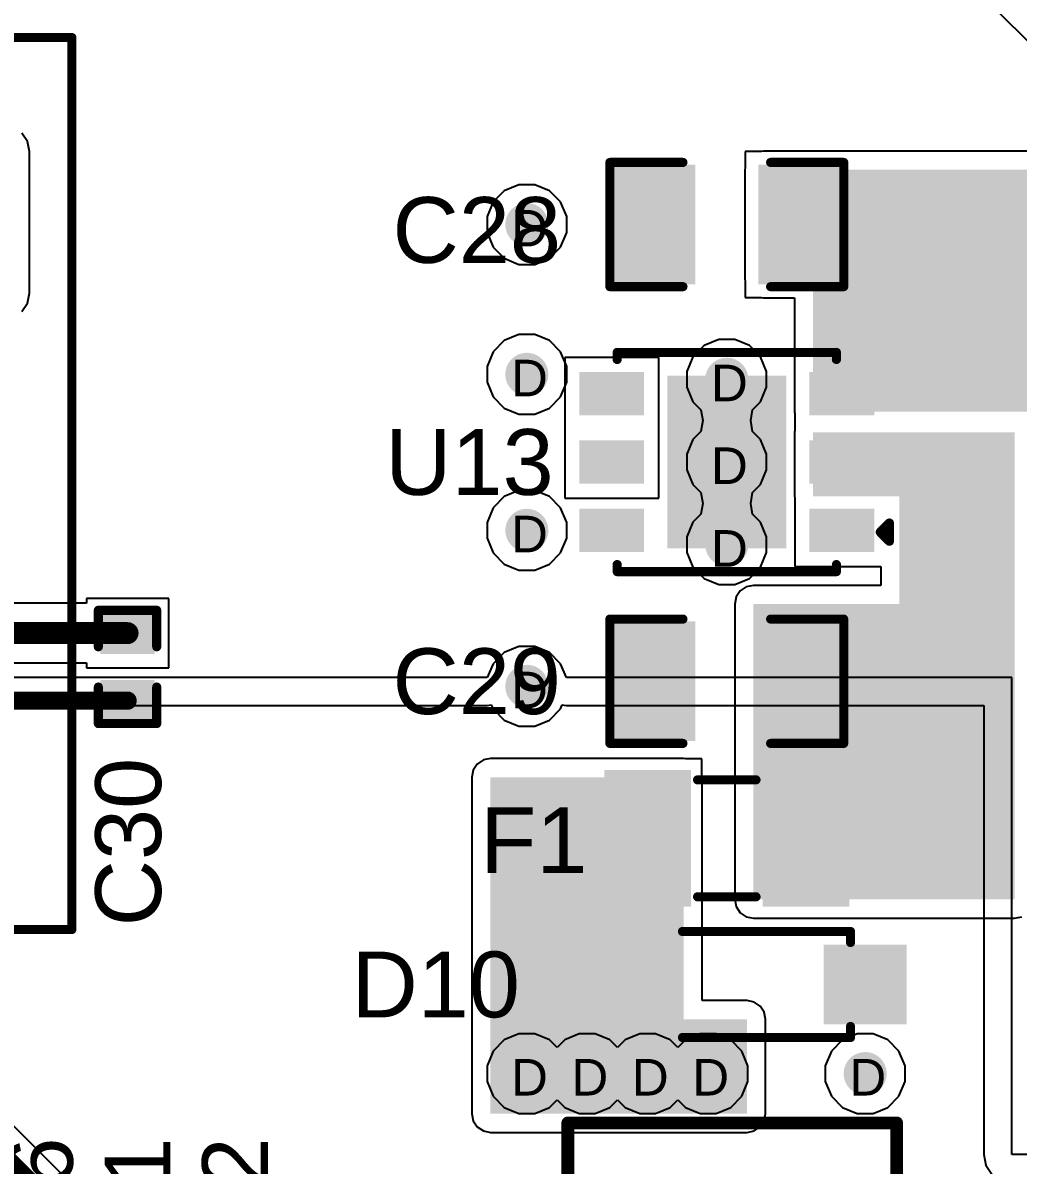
# Model space of a CAD drawing. Header units: inches. Extents: x -11 to 5428, y 0 to 5423.
# Drawn here: x 286.61 to 300.44, y 60.07 to 75.96 of the extents above; entities that cross this region are included whole.
import ezdxf

# ---------------------------------------------------------------- set-up
doc = ezdxf.new("R2010")
doc.units = ezdxf.units.IN
for name, color, linetype in [('Bottom Layer', 5, 'Continuous'), ('Bottom Solder', 6, 'Continuous'), ('Drill Drawing', 1, 'Continuous'), ('GND', 16, 'Continuous'), ('Multi-Layer', 9, 'Continuous'), ('Pad Holes', 156, 'Continuous'), ('PWR', 76, 'Continuous'), ('Top Layer', 1, 'Continuous'), ('Top Overlay', 2, 'Continuous'), ('Top Paste', 8, 'Continuous'), ('Top Solder', 216, 'Continuous'), ('Via Holes', 16, 'Continuous')]:
    doc.layers.add(name, color=color, linetype=linetype)
doc.styles.add('Arial', font='', dxfattribs={"height": 0.2})
doc.styles.get('Arial').set_extended_font_data('Arial')

# ---------------------------------------------------------------- blocks, each defined once
blk = doc.blocks.new('C___0805_586')
at = {"layer": 'Top Layer'}
for points in [[(-1.524, 0.762), (-0.508, 0.762), (-0.508, -0.762), (-1.524, -0.762)], [(0.508, 0.762), (1.524, 0.762), (1.524, -0.762), (0.508, -0.762)]]:
    blk.add_hatch(color=1, dxfattribs=at).paths.add_polyline_path(points)
at = {"layer": 'Top Paste'}
for points in [[(-1.524, 0.762), (-0.508, 0.762), (-0.508, -0.762), (-1.524, -0.762)], [(0.508, 0.762), (1.524, 0.762), (1.524, -0.762), (0.508, -0.762)]]:
    blk.add_hatch(color=8, dxfattribs=at).paths.add_polyline_path(points)
at = {"layer": 'Top Solder'}
for points in [[(-1.594, 0.832), (-0.438, 0.832), (-0.438, -0.832), (-1.594, -0.832)], [(0.438, 0.832), (1.594, 0.832), (1.594, -0.832), (0.438, -0.832)]]:
    blk.add_hatch(color=216, dxfattribs=at).paths.add_polyline_path(points)
at = {"layer": 'Top Overlay'}
for points in [[(-1.626, -0.864, 0.127, 0.127, 0), (-1.626, 0.864, 0.127, 0.127, 0)], [(-1.626, 0.864, 0.127, 0.127, 0), (-0.61, 0.864, 0.127, 0.127, 0)], [(0.61, 0.864, 0.127, 0.127, 0), (1.626, 0.864, 0.127, 0.127, 0)], [(1.626, -0.864, 0.127, 0.127, 0), (1.626, 0.864, 0.127, 0.127, 0)], [(-1.626, -0.864, 0.127, 0.127, 0), (-0.61, -0.864, 0.127, 0.127, 0)], [(0.61, -0.864, 0.127, 0.127, 0), (1.626, -0.864, 0.127, 0.127, 0)]]:
    blk.add_lwpolyline(points, format="xyseb", dxfattribs=at)
for points in [[(-1.657, 0.864, 0.0635, 0.0635, 1), (-1.594, 0.864, 0.0635, 0.0635, 1)], [(-1.657, 0.864, 0.0635, 0.0635, 1), (-1.594, 0.864, 0.0635, 0.0635, 1)], [(-0.641, 0.864, 0.0635, 0.0635, 1), (-0.578, 0.864, 0.0635, 0.0635, 1)], [(0.578, 0.864, 0.0635, 0.0635, 1), (0.641, 0.864, 0.0635, 0.0635, 1)], [(1.594, 0.864, 0.0635, 0.0635, 1), (1.657, 0.864, 0.0635, 0.0635, 1)], [(1.594, 0.864, 0.0635, 0.0635, 1), (1.657, 0.864, 0.0635, 0.0635, 1)], [(-1.657, -0.864, 0.0635, 0.0635, 1), (-1.594, -0.864, 0.0635, 0.0635, 1)], [(-1.657, -0.864, 0.0635, 0.0635, 1), (-1.594, -0.864, 0.0635, 0.0635, 1)], [(-0.641, -0.864, 0.0635, 0.0635, 1), (-0.578, -0.864, 0.0635, 0.0635, 1)], [(0.578, -0.864, 0.0635, 0.0635, 1), (0.641, -0.864, 0.0635, 0.0635, 1)], [(1.594, -0.864, 0.0635, 0.0635, 1), (1.657, -0.864, 0.0635, 0.0635, 1)], [(1.594, -0.864, 0.0635, 0.0635, 1), (1.657, -0.864, 0.0635, 0.0635, 1)]]:
    blk.add_lwpolyline(points, format="xyseb", close=True, dxfattribs=at)
blk = doc.blocks.new('C___0805_587')
at = {"layer": 'Top Layer'}
for points in [[(-1.524, 0.762), (-0.508, 0.762), (-0.508, -0.762), (-1.524, -0.762)], [(0.508, 0.762), (1.524, 0.762), (1.524, -0.762), (0.508, -0.762)]]:
    blk.add_hatch(color=1, dxfattribs=at).paths.add_polyline_path(points)
at = {"layer": 'Top Paste'}
for points in [[(-1.524, 0.762), (-0.508, 0.762), (-0.508, -0.762), (-1.524, -0.762)], [(0.508, 0.762), (1.524, 0.762), (1.524, -0.762), (0.508, -0.762)]]:
    blk.add_hatch(color=8, dxfattribs=at).paths.add_polyline_path(points)
at = {"layer": 'Top Solder'}
for points in [[(-1.594, 0.832), (-0.438, 0.832), (-0.438, -0.832), (-1.594, -0.832)], [(0.438, 0.832), (1.594, 0.832), (1.594, -0.832), (0.438, -0.832)]]:
    blk.add_hatch(color=216, dxfattribs=at).paths.add_polyline_path(points)
at = {"layer": 'Top Overlay'}
for points in [[(-1.626, -0.864, 0.127, 0.127, 0), (-1.626, 0.864, 0.127, 0.127, 0)], [(-1.626, 0.864, 0.127, 0.127, 0), (-0.61, 0.864, 0.127, 0.127, 0)], [(0.61, 0.864, 0.127, 0.127, 0), (1.626, 0.864, 0.127, 0.127, 0)], [(1.626, -0.864, 0.127, 0.127, 0), (1.626, 0.864, 0.127, 0.127, 0)], [(-1.626, -0.864, 0.127, 0.127, 0), (-0.61, -0.864, 0.127, 0.127, 0)], [(0.61, -0.864, 0.127, 0.127, 0), (1.626, -0.864, 0.127, 0.127, 0)]]:
    blk.add_lwpolyline(points, format="xyseb", dxfattribs=at)
for points in [[(-1.657, 0.864, 0.0635, 0.0635, 1), (-1.594, 0.864, 0.0635, 0.0635, 1)], [(-1.657, 0.864, 0.0635, 0.0635, 1), (-1.594, 0.864, 0.0635, 0.0635, 1)], [(-0.641, 0.864, 0.0635, 0.0635, 1), (-0.578, 0.864, 0.0635, 0.0635, 1)], [(0.578, 0.864, 0.0635, 0.0635, 1), (0.641, 0.864, 0.0635, 0.0635, 1)], [(1.594, 0.864, 0.0635, 0.0635, 1), (1.657, 0.864, 0.0635, 0.0635, 1)], [(1.594, 0.864, 0.0635, 0.0635, 1), (1.657, 0.864, 0.0635, 0.0635, 1)], [(-1.657, -0.864, 0.0635, 0.0635, 1), (-1.594, -0.864, 0.0635, 0.0635, 1)], [(-1.657, -0.864, 0.0635, 0.0635, 1), (-1.594, -0.864, 0.0635, 0.0635, 1)], [(-0.641, -0.864, 0.0635, 0.0635, 1), (-0.578, -0.864, 0.0635, 0.0635, 1)], [(0.578, -0.864, 0.0635, 0.0635, 1), (0.641, -0.864, 0.0635, 0.0635, 1)], [(1.594, -0.864, 0.0635, 0.0635, 1), (1.657, -0.864, 0.0635, 0.0635, 1)], [(1.594, -0.864, 0.0635, 0.0635, 1), (1.657, -0.864, 0.0635, 0.0635, 1)]]:
    blk.add_lwpolyline(points, format="xyseb", close=True, dxfattribs=at)
blk = doc.blocks.new('SOD_123_590')
at = {"layer": 'Top Layer'}
for points in [[(-1.1, 0.45), (-1.1, -0.45), (-2.05, -0.45), (-2.05, 0.45)], [(2.05, 0.45), (2.05, -0.45), (1.1, -0.45), (1.1, 0.45)]]:
    blk.add_hatch(color=1, dxfattribs=at).paths.add_polyline_path(points)
at = {"layer": 'Top Overlay'}
for points in [[(0.965, 0.508), (2.819, 0.508), (2.819, 0.8), (0.965, 0.8)], [(2.12, -0.788), (2.82, -0.788), (2.82, 0.787), (2.12, 0.787)], [(0.965, -0.8), (2.819, -0.8), (2.819, -0.508), (0.965, -0.508)]]:
    blk.add_hatch(color=2, dxfattribs=at).paths.add_polyline_path(points)
at = {"layer": 'Top Paste'}
for points in [[(-1.1, 0.45), (-1.1, -0.45), (-2.05, -0.45), (-2.05, 0.45)], [(2.05, 0.45), (2.05, -0.45), (1.1, -0.45), (1.1, 0.45)]]:
    blk.add_hatch(color=8, dxfattribs=at).paths.add_polyline_path(points)
at = {"layer": 'Top Solder'}
for points in [[(-0.998, 0.552), (-0.998, -0.552), (-2.152, -0.552), (-2.152, 0.552)], [(2.152, 0.552), (2.152, -0.552), (0.998, -0.552), (0.998, 0.552)]]:
    blk.add_hatch(color=216, dxfattribs=at).paths.add_polyline_path(points)
at = {"layer": 'Top Overlay'}
for points in [[(0.965, 0.737, 0.127, 0.127, 0), (-1.372, 0.737, 0.127, 0.127, 0)], [(-1.372, 0.737, 0.127, 0.127, 0), (-1.372, 0.584, 0.127, 0.127, 0)], [(-1.372, -0.584, 0.127, 0.127, 0), (-1.372, -0.737, 0.127, 0.127, 0)], [(0.965, -0.737, 0.127, 0.127, 0), (-1.372, -0.737, 0.127, 0.127, 0)]]:
    blk.add_lwpolyline(points, format="xyseb", dxfattribs=at)
for points in [[(-1.403, 0.737, 0.0635, 0.0635, 1), (-1.34, 0.737, 0.0635, 0.0635, 1)], [(-1.403, 0.737, 0.0635, 0.0635, 1), (-1.34, 0.737, 0.0635, 0.0635, 1)], [(0.933, 0.737, 0.0635, 0.0635, 1), (0.997, 0.737, 0.0635, 0.0635, 1)], [(-1.403, 0.584, 0.0635, 0.0635, 1), (-1.34, 0.584, 0.0635, 0.0635, 1)], [(-1.403, -0.584, 0.0635, 0.0635, 1), (-1.34, -0.584, 0.0635, 0.0635, 1)], [(-1.403, -0.737, 0.0635, 0.0635, 1), (-1.34, -0.737, 0.0635, 0.0635, 1)], [(-1.403, -0.737, 0.0635, 0.0635, 1), (-1.34, -0.737, 0.0635, 0.0635, 1)], [(0.933, -0.737, 0.0635, 0.0635, 1), (0.997, -0.737, 0.0635, 0.0635, 1)]]:
    blk.add_lwpolyline(points, format="xyseb", close=True, dxfattribs=at)
blk = doc.blocks.new('F____0805_604')
at = {"layer": 'Top Layer'}
for points in [[(-0.6, -0.85), (-1.6, -0.85), (-1.6, 0.85), (-0.6, 0.85)], [(1.6, -0.85), (0.6, -0.85), (0.6, 0.85), (1.6, 0.85)]]:
    blk.add_hatch(color=1, dxfattribs=at).paths.add_polyline_path(points)
at = {"layer": 'Top Paste'}
for points in [[(-0.6, -0.85), (-1.6, -0.85), (-1.6, 0.85), (-0.6, 0.85)], [(1.6, -0.85), (0.6, -0.85), (0.6, 0.85), (1.6, 0.85)]]:
    blk.add_hatch(color=8, dxfattribs=at).paths.add_polyline_path(points)
at = {"layer": 'Top Solder'}
for points in [[(-0.498, -0.952), (-1.702, -0.952), (-1.702, 0.952), (-0.498, 0.952)], [(1.702, -0.952), (0.498, -0.952), (0.498, 0.952), (1.702, 0.952)]]:
    blk.add_hatch(color=216, dxfattribs=at).paths.add_polyline_path(points)
at = {"layer": 'Top Overlay'}
for points in [[(0.406, 0.813, 0.127, 0.127, 0), (-0.406, 0.813, 0.127, 0.127, 0)], [(0.406, -0.813, 0.127, 0.127, 0), (-0.406, -0.813, 0.127, 0.127, 0)]]:
    blk.add_lwpolyline(points, format="xyseb", dxfattribs=at)
for points in [[(-0.438, 0.813, 0.0635, 0.0635, 1), (-0.375, 0.813, 0.0635, 0.0635, 1)], [(0.375, 0.813, 0.0635, 0.0635, 1), (0.438, 0.813, 0.0635, 0.0635, 1)], [(-0.438, -0.813, 0.0635, 0.0635, 1), (-0.375, -0.813, 0.0635, 0.0635, 1)], [(0.375, -0.813, 0.0635, 0.0635, 1), (0.438, -0.813, 0.0635, 0.0635, 1)]]:
    blk.add_lwpolyline(points, format="xyseb", close=True, dxfattribs=at)
blk = doc.blocks.new('DFN_6_3_3__611')
at = {"layer": 'Top Layer'}
for points in [[(-1.2, 1.2), (-1.2, 0.7), (-2, 0.7), (-2, 1.2)], [(0.775, 1.15), (0.775, -1.15), (-0.775, -1.15), (-0.775, 1.15)], [(2, 1.2), (2, 0.7), (1.2, 0.7), (1.2, 1.2)], [(-1.2, 0.25), (-1.2, -0.25), (-2, -0.25), (-2, 0.25)], [(2, 0.25), (2, -0.25), (1.2, -0.25), (1.2, 0.25)], [(-1.2, -0.7), (-1.2, -1.2), (-2, -1.2), (-2, -0.7)], [(2, -0.7), (2, -1.2), (1.2, -1.2), (1.2, -0.7)]]:
    blk.add_hatch(color=1, dxfattribs=at).paths.add_polyline_path(points)
at = {"layer": 'Top Paste'}
for points in [[(-1.2, 1.2), (-1.2, 0.7), (-2, 0.7), (-2, 1.2)], [(0.775, 1.15), (0.775, -1.15), (-0.775, -1.15), (-0.775, 1.15)], [(2, 1.2), (2, 0.7), (1.2, 0.7), (1.2, 1.2)], [(-1.2, 0.25), (-1.2, -0.25), (-2, -0.25), (-2, 0.25)], [(2, 0.25), (2, -0.25), (1.2, -0.25), (1.2, 0.25)], [(-1.2, -0.7), (-1.2, -1.2), (-2, -1.2), (-2, -0.7)], [(2, -0.7), (2, -1.2), (1.2, -1.2), (1.2, -0.7)]]:
    blk.add_hatch(color=8, dxfattribs=at).paths.add_polyline_path(points)
at = {"layer": 'Top Solder'}
for points in [[(-1.149, 1.251), (-1.149, 0.649), (-2.051, 0.649), (-2.051, 1.251)], [(0.826, 1.201), (0.826, -1.201), (-0.826, -1.201), (-0.826, 1.201)], [(2.051, 1.251), (2.051, 0.649), (1.149, 0.649), (1.149, 1.251)], [(-1.149, 0.301), (-1.149, -0.301), (-2.051, -0.301), (-2.051, 0.301)], [(2.051, 0.301), (2.051, -0.301), (1.149, -0.301), (1.149, 0.301)], [(-1.149, -0.649), (-1.149, -1.251), (-2.051, -1.251), (-2.051, -0.649)], [(2.051, -0.649), (2.051, -1.251), (1.149, -1.251), (1.149, -0.649)]]:
    blk.add_hatch(color=216, dxfattribs=at).paths.add_polyline_path(points)
at = {"layer": 'Top Overlay'}
for points in [[(-1.524, 1.524, 0.127, 0.127, 0), (-1.524, 1.426, 0.127, 0.127, 0)], [(0.381, 1.524, 0.127, 0.127, 0), (-1.524, 1.524, 0.127, 0.127, 0)], [(1.524, 1.524, 0.127, 0.127, 0), (0.254, 1.524, 0.127, 0.127, 0)], [(1.524, 1.524, 0.127, 0.127, 0), (1.524, 1.426, 0.127, 0.127, 0)], [(-2.26, 1.102, 0.127, 0.127, 0), (-2.26, 0.848, 0.127, 0.127, 0)], [(-2.133, 0.975, 0.127, 0.127, 0), (-2.26, 1.102, 0.127, 0.127, 0)], [(-2.133, 0.975, 0.127, 0.127, 0), (-2.26, 0.848, 0.127, 0.127, 0)], [(-1.524, -1.426, 0.127, 0.127, 0), (-1.524, -1.524, 0.127, 0.127, 0)], [(1.524, -1.426, 0.127, 0.127, 0), (1.524, -1.524, 0.127, 0.127, 0)], [(1.524, -1.524, 0.127, 0.127, 0), (-1.524, -1.524, 0.127, 0.127, 0)]]:
    blk.add_lwpolyline(points, format="xyseb", dxfattribs=at)
for points in [[(-1.556, 1.524, 0.0635, 0.0635, 1), (-1.492, 1.524, 0.0635, 0.0635, 1)], [(-1.556, 1.524, 0.0635, 0.0635, 1), (-1.492, 1.524, 0.0635, 0.0635, 1)], [(-1.556, 1.426, 0.0635, 0.0635, 1), (-1.492, 1.426, 0.0635, 0.0635, 1)], [(0.222, 1.524, 0.0635, 0.0635, 1), (0.286, 1.524, 0.0635, 0.0635, 1)], [(0.349, 1.524, 0.0635, 0.0635, 1), (0.413, 1.524, 0.0635, 0.0635, 1)], [(1.492, 1.524, 0.0635, 0.0635, 1), (1.556, 1.524, 0.0635, 0.0635, 1)], [(1.492, 1.524, 0.0635, 0.0635, 1), (1.556, 1.524, 0.0635, 0.0635, 1)], [(1.492, 1.426, 0.0635, 0.0635, 1), (1.556, 1.426, 0.0635, 0.0635, 1)], [(-2.292, 1.102, 0.0635, 0.0635, 1), (-2.229, 1.102, 0.0635, 0.0635, 1)], [(-2.292, 1.102, 0.0635, 0.0635, 1), (-2.229, 1.102, 0.0635, 0.0635, 1)], [(-2.165, 0.975, 0.0635, 0.0635, 1), (-2.102, 0.975, 0.0635, 0.0635, 1)], [(-2.165, 0.975, 0.0635, 0.0635, 1), (-2.102, 0.975, 0.0635, 0.0635, 1)], [(-2.292, 0.848, 0.0635, 0.0635, 1), (-2.229, 0.848, 0.0635, 0.0635, 1)], [(-2.292, 0.848, 0.0635, 0.0635, 1), (-2.229, 0.848, 0.0635, 0.0635, 1)], [(-1.556, -1.426, 0.0635, 0.0635, 1), (-1.492, -1.426, 0.0635, 0.0635, 1)], [(1.492, -1.426, 0.0635, 0.0635, 1), (1.556, -1.426, 0.0635, 0.0635, 1)], [(-1.556, -1.524, 0.0635, 0.0635, 1), (-1.492, -1.524, 0.0635, 0.0635, 1)], [(-1.556, -1.524, 0.0635, 0.0635, 1), (-1.492, -1.524, 0.0635, 0.0635, 1)], [(1.492, -1.524, 0.0635, 0.0635, 1), (1.556, -1.524, 0.0635, 0.0635, 1)], [(1.492, -1.524, 0.0635, 0.0635, 1), (1.556, -1.524, 0.0635, 0.0635, 1)]]:
    blk.add_lwpolyline(points, format="xyseb", close=True, dxfattribs=at)
blk = doc.blocks.new('B4B_XH_A_LF__SN___773')
at = {"layer": 'Bottom Layer'}
blk.add_hatch(color=5, dxfattribs=at).paths.add_polyline_path([(-0.795, 0.795), (0.795, 0.795), (0.795, -0.795), (-0.795, -0.795)])
h = blk.add_hatch(color=5, dxfattribs=at)
edge = h.paths.add_edge_path()
edge.add_arc((2.5, 0), 0.795, 0, 360)
h = blk.add_hatch(color=5, dxfattribs=at)
edge = h.paths.add_edge_path()
edge.add_arc((5, 0), 0.795, 0, 360)
h = blk.add_hatch(color=5, dxfattribs=at)
edge = h.paths.add_edge_path()
edge.add_arc((7.5, 0), 0.795, 0, 360)
at = {"layer": 'Bottom Solder'}
blk.add_hatch(color=6, dxfattribs=at).paths.add_polyline_path([(-0.897, 0.897), (0.897, 0.897), (0.897, -0.897), (-0.897, -0.897)])
h = blk.add_hatch(color=6, dxfattribs=at)
edge = h.paths.add_edge_path()
edge.add_arc((2.5, 0), 0.897, 0, 360)
h = blk.add_hatch(color=6, dxfattribs=at)
edge = h.paths.add_edge_path()
edge.add_arc((5, 0), 0.897, 0, 360)
h = blk.add_hatch(color=6, dxfattribs=at)
edge = h.paths.add_edge_path()
edge.add_arc((7.5, 0), 0.897, 0, 360)
at = {"layer": 'GND'}
blk.add_hatch(color=16, dxfattribs=at).paths.add_polyline_path([(-0.795, 0.795), (0.795, 0.795), (0.795, -0.795), (-0.795, -0.795)])
h = blk.add_hatch(color=16, dxfattribs=at)
edge = h.paths.add_edge_path()
edge.add_arc((2.5, 0), 0.795, 0, 360)
h = blk.add_hatch(color=16, dxfattribs=at)
edge = h.paths.add_edge_path()
edge.add_arc((5, 0), 0.795, 0, 360)
h = blk.add_hatch(color=16, dxfattribs=at)
edge = h.paths.add_edge_path()
edge.add_arc((7.5, 0), 0.795, 0, 360)
at = {"layer": 'Multi-Layer'}
blk.add_hatch(color=9, dxfattribs=at).paths.add_polyline_path([(-0.795, 0.795), (0.795, 0.795), (0.795, -0.795), (-0.795, -0.795)])
h = blk.add_hatch(color=9, dxfattribs=at)
edge = h.paths.add_edge_path()
edge.add_arc((2.5, 0), 0.795, 0, 360)
h = blk.add_hatch(color=9, dxfattribs=at)
edge = h.paths.add_edge_path()
edge.add_arc((5, 0), 0.795, 0, 360)
h = blk.add_hatch(color=9, dxfattribs=at)
edge = h.paths.add_edge_path()
edge.add_arc((7.5, 0), 0.795, 0, 360)
at = {"layer": 'Pad Holes'}
h = blk.add_hatch(color=7, dxfattribs=at)
edge = h.paths.add_edge_path()
edge.add_arc((0, 0), 0.53, 0, 360)
h = blk.add_hatch(color=7, dxfattribs=at)
edge = h.paths.add_edge_path()
edge.add_arc((2.5, 0), 0.53, 0, 360)
h = blk.add_hatch(color=7, dxfattribs=at)
edge = h.paths.add_edge_path()
edge.add_arc((5, 0), 0.53, 0, 360)
h = blk.add_hatch(color=7, dxfattribs=at)
edge = h.paths.add_edge_path()
edge.add_arc((7.5, 0), 0.53, 0, 360)
at = {"layer": 'PWR'}
blk.add_hatch(color=76, dxfattribs=at).paths.add_polyline_path([(-0.795, 0.795), (0.795, 0.795), (0.795, -0.795), (-0.795, -0.795)])
h = blk.add_hatch(color=76, dxfattribs=at)
edge = h.paths.add_edge_path()
edge.add_arc((2.5, 0), 0.795, 0, 360)
h = blk.add_hatch(color=76, dxfattribs=at)
edge = h.paths.add_edge_path()
edge.add_arc((5, 0), 0.795, 0, 360)
h = blk.add_hatch(color=76, dxfattribs=at)
edge = h.paths.add_edge_path()
edge.add_arc((7.5, 0), 0.795, 0, 360)
at = {"layer": 'Top Layer'}
blk.add_hatch(color=1, dxfattribs=at).paths.add_polyline_path([(-0.795, 0.795), (0.795, 0.795), (0.795, -0.795), (-0.795, -0.795)])
h = blk.add_hatch(color=1, dxfattribs=at)
edge = h.paths.add_edge_path()
edge.add_arc((2.5, 0), 0.795, 0, 360)
h = blk.add_hatch(color=1, dxfattribs=at)
edge = h.paths.add_edge_path()
edge.add_arc((5, 0), 0.795, 0, 360)
h = blk.add_hatch(color=1, dxfattribs=at)
edge = h.paths.add_edge_path()
edge.add_arc((7.5, 0), 0.795, 0, 360)
at = {"layer": 'Top Overlay'}
for points in [[(-0.635, 0.889), (0.635, 0.889), (0.635, 1.168), (-0.635, 1.168)], [(-0.635, -1.168), (0.635, -1.168), (0.635, -0.889), (-0.635, -0.889)]]:
    blk.add_hatch(color=2, dxfattribs=at).paths.add_polyline_path(points)
at = {"layer": 'Top Solder'}
blk.add_hatch(color=216, dxfattribs=at).paths.add_polyline_path([(-0.897, 0.897), (0.897, 0.897), (0.897, -0.897), (-0.897, -0.897)])
h = blk.add_hatch(color=216, dxfattribs=at)
edge = h.paths.add_edge_path()
edge.add_arc((2.5, 0), 0.897, 0, 360)
h = blk.add_hatch(color=216, dxfattribs=at)
edge = h.paths.add_edge_path()
edge.add_arc((5, 0), 0.897, 0, 360)
h = blk.add_hatch(color=216, dxfattribs=at)
edge = h.paths.add_edge_path()
edge.add_arc((7.5, 0), 0.897, 0, 360)
at = {"layer": 'Top Overlay'}
for points in [[(9.95, 2.35, 0.127, 0.127, 0), (-2.45, 2.35, 0.127, 0.127, 0)], [(-2.45, -3.4, 0.127, 0.127, 0), (-2.45, 2.35, 0.127, 0.127, 0)], [(9.95, -3.4, 0.127, 0.127, 0), (9.95, 2.35, 0.127, 0.127, 0)], [(9.95, -3.4, 0.127, 0.127, 0), (-2.45, -3.4, 0.127, 0.127, 0)]]:
    blk.add_lwpolyline(points, format="xyseb", dxfattribs=at)
for points in [[(-2.482, 2.35, 0.0635, 0.0635, 1), (-2.418, 2.35, 0.0635, 0.0635, 1)], [(-2.482, 2.35, 0.0635, 0.0635, 1), (-2.418, 2.35, 0.0635, 0.0635, 1)], [(9.918, 2.35, 0.0635, 0.0635, 1), (9.982, 2.35, 0.0635, 0.0635, 1)], [(9.918, 2.35, 0.0635, 0.0635, 1), (9.982, 2.35, 0.0635, 0.0635, 1)], [(-2.482, -3.4, 0.0635, 0.0635, 1), (-2.418, -3.4, 0.0635, 0.0635, 1)], [(-2.482, -3.4, 0.0635, 0.0635, 1), (-2.418, -3.4, 0.0635, 0.0635, 1)], [(9.918, -3.4, 0.0635, 0.0635, 1), (9.982, -3.4, 0.0635, 0.0635, 1)], [(9.918, -3.4, 0.0635, 0.0635, 1), (9.982, -3.4, 0.0635, 0.0635, 1)]]:
    blk.add_lwpolyline(points, format="xyseb", close=True, dxfattribs=at)
blk = doc.blocks.new('C___0402_814')
at = {"layer": 'Top Layer'}
for points in [[(-0.698, -0.318), (-0.698, 0.317), (-0.241, 0.317), (-0.241, -0.318)], [(0.241, -0.318), (0.241, 0.317), (0.699, 0.317), (0.699, -0.318)]]:
    blk.add_hatch(color=1, dxfattribs=at).paths.add_polyline_path(points)
at = {"layer": 'Top Paste'}
for points in [[(-0.698, -0.318), (-0.698, 0.317), (-0.241, 0.317), (-0.241, -0.318)], [(0.241, -0.318), (0.241, 0.317), (0.699, 0.317), (0.699, -0.318)]]:
    blk.add_hatch(color=8, dxfattribs=at).paths.add_polyline_path(points)
at = {"layer": 'Top Solder'}
for points in [[(-0.758, -0.377), (-0.758, 0.377), (-0.181, 0.377), (-0.181, -0.377)], [(0.181, -0.377), (0.181, 0.377), (0.759, 0.377), (0.759, -0.377)]]:
    blk.add_hatch(color=216, dxfattribs=at).paths.add_polyline_path(points)
at = {"layer": 'Top Overlay'}
for points in [[(-0.279, 0.406, 0.127, 0.127, 0), (-0.787, 0.406, 0.127, 0.127, 0)], [(-0.787, -0.406, 0.127, 0.127, 0), (-0.787, 0.406, 0.127, 0.127, 0)], [(0.787, 0.406, 0.127, 0.127, 0), (0.279, 0.406, 0.127, 0.127, 0)], [(0.787, -0.406, 0.127, 0.127, 0), (0.787, 0.406, 0.127, 0.127, 0)], [(-0.279, -0.406, 0.127, 0.127, 0), (-0.787, -0.406, 0.127, 0.127, 0)], [(0.787, -0.406, 0.127, 0.127, 0), (0.279, -0.406, 0.127, 0.127, 0)]]:
    blk.add_lwpolyline(points, format="xyseb", dxfattribs=at)
for points in [[(-0.819, 0.406, 0.0635, 0.0635, 1), (-0.756, 0.406, 0.0635, 0.0635, 1)], [(-0.819, 0.406, 0.0635, 0.0635, 1), (-0.756, 0.406, 0.0635, 0.0635, 1)], [(-0.311, 0.406, 0.0635, 0.0635, 1), (-0.248, 0.406, 0.0635, 0.0635, 1)], [(0.248, 0.406, 0.0635, 0.0635, 1), (0.311, 0.406, 0.0635, 0.0635, 1)], [(0.756, 0.406, 0.0635, 0.0635, 1), (0.819, 0.406, 0.0635, 0.0635, 1)], [(0.756, 0.406, 0.0635, 0.0635, 1), (0.819, 0.406, 0.0635, 0.0635, 1)], [(-0.819, -0.406, 0.0635, 0.0635, 1), (-0.756, -0.406, 0.0635, 0.0635, 1)], [(-0.819, -0.406, 0.0635, 0.0635, 1), (-0.756, -0.406, 0.0635, 0.0635, 1)], [(-0.311, -0.406, 0.0635, 0.0635, 1), (-0.248, -0.406, 0.0635, 0.0635, 1)], [(0.248, -0.406, 0.0635, 0.0635, 1), (0.311, -0.406, 0.0635, 0.0635, 1)], [(0.756, -0.406, 0.0635, 0.0635, 1), (0.819, -0.406, 0.0635, 0.0635, 1)], [(0.756, -0.406, 0.0635, 0.0635, 1), (0.819, -0.406, 0.0635, 0.0635, 1)]]:
    blk.add_lwpolyline(points, format="xyseb", close=True, dxfattribs=at)

msp = doc.modelspace()

# ---------------------------------------------------------------- hatches: boundary and pattern name
at = {"layer": 'Bottom Layer'}
h = msp.add_hatch(color=5, dxfattribs=at)
edge = h.paths.add_edge_path()
edge.add_arc((293.613, 73.152), 0.3, 0, 360)
h = msp.add_hatch(color=5, dxfattribs=at)
edge = h.paths.add_edge_path()
edge.add_arc((293.613, 71.069), 0.3, 0, 360)
h = msp.add_hatch(color=5, dxfattribs=at)
edge = h.paths.add_edge_path()
edge.add_arc((296.393, 71), 0.3, 0, 360)
h = msp.add_hatch(color=5, dxfattribs=at)
edge = h.paths.add_edge_path()
edge.add_arc((296.393, 69.85), 0.3, 0, 360)
h = msp.add_hatch(color=5, dxfattribs=at)
edge = h.paths.add_edge_path()
edge.add_arc((293.613, 68.9), 0.3, 0, 360)
h = msp.add_hatch(color=5, dxfattribs=at)
edge = h.paths.add_edge_path()
edge.add_arc((296.393, 68.7), 0.3, 0, 360)
h = msp.add_hatch(color=5, dxfattribs=at)
edge = h.paths.add_edge_path()
edge.add_arc((293.613, 66.731), 0.3, 0, 360)
h = msp.add_hatch(color=5, dxfattribs=at)
edge = h.paths.add_edge_path()
edge.add_arc((293.613, 61.347), 0.3, 0, 360)
h = msp.add_hatch(color=5, dxfattribs=at)
edge = h.paths.add_edge_path()
edge.add_arc((294.453, 61.347), 0.3, 0, 360)
h = msp.add_hatch(color=5, dxfattribs=at)
edge = h.paths.add_edge_path()
edge.add_arc((295.293, 61.347), 0.3, 0, 360)
h = msp.add_hatch(color=5, dxfattribs=at)
edge = h.paths.add_edge_path()
edge.add_arc((296.133, 61.347), 0.3, 0, 360)
h = msp.add_hatch(color=5, dxfattribs=at)
edge = h.paths.add_edge_path()
edge.add_arc((298.317, 61.347), 0.3, 0, 360)
at = {"layer": 'GND'}
h = msp.add_hatch(color=16, dxfattribs=at)
edge = h.paths.add_edge_path()
edge.add_arc((293.613, 73.152), 0.3, 0, 360)
h = msp.add_hatch(color=16, dxfattribs=at)
edge = h.paths.add_edge_path()
edge.add_arc((293.613, 71.069), 0.3, 0, 360)
h = msp.add_hatch(color=16, dxfattribs=at)
edge = h.paths.add_edge_path()
edge.add_arc((296.393, 71), 0.3, 0, 360)
h = msp.add_hatch(color=16, dxfattribs=at)
edge = h.paths.add_edge_path()
edge.add_arc((296.393, 69.85), 0.3, 0, 360)
h = msp.add_hatch(color=16, dxfattribs=at)
edge = h.paths.add_edge_path()
edge.add_arc((293.613, 68.9), 0.3, 0, 360)
h = msp.add_hatch(color=16, dxfattribs=at)
edge = h.paths.add_edge_path()
edge.add_arc((296.393, 68.7), 0.3, 0, 360)
h = msp.add_hatch(color=16, dxfattribs=at)
edge = h.paths.add_edge_path()
edge.add_arc((293.613, 66.731), 0.3, 0, 360)
h = msp.add_hatch(color=16, dxfattribs=at)
edge = h.paths.add_edge_path()
edge.add_arc((293.613, 61.347), 0.3, 0, 360)
h = msp.add_hatch(color=16, dxfattribs=at)
edge = h.paths.add_edge_path()
edge.add_arc((294.453, 61.347), 0.3, 0, 360)
h = msp.add_hatch(color=16, dxfattribs=at)
edge = h.paths.add_edge_path()
edge.add_arc((295.293, 61.347), 0.3, 0, 360)
h = msp.add_hatch(color=16, dxfattribs=at)
edge = h.paths.add_edge_path()
edge.add_arc((296.133, 61.347), 0.3, 0, 360)
h = msp.add_hatch(color=16, dxfattribs=at)
edge = h.paths.add_edge_path()
edge.add_arc((298.317, 61.347), 0.3, 0, 360)
at = {"layer": 'PWR'}
h = msp.add_hatch(color=76, dxfattribs=at)
edge = h.paths.add_edge_path()
edge.add_arc((293.613, 73.152), 0.3, 0, 360)
h = msp.add_hatch(color=76, dxfattribs=at)
edge = h.paths.add_edge_path()
edge.add_arc((293.613, 71.069), 0.3, 0, 360)
h = msp.add_hatch(color=76, dxfattribs=at)
edge = h.paths.add_edge_path()
edge.add_arc((296.393, 71), 0.3, 0, 360)
h = msp.add_hatch(color=76, dxfattribs=at)
edge = h.paths.add_edge_path()
edge.add_arc((296.393, 69.85), 0.3, 0, 360)
h = msp.add_hatch(color=76, dxfattribs=at)
edge = h.paths.add_edge_path()
edge.add_arc((293.613, 68.9), 0.3, 0, 360)
h = msp.add_hatch(color=76, dxfattribs=at)
edge = h.paths.add_edge_path()
edge.add_arc((296.393, 68.7), 0.3, 0, 360)
h = msp.add_hatch(color=76, dxfattribs=at)
edge = h.paths.add_edge_path()
edge.add_arc((293.613, 66.731), 0.3, 0, 360)
h = msp.add_hatch(color=76, dxfattribs=at)
edge = h.paths.add_edge_path()
edge.add_arc((293.613, 61.347), 0.3, 0, 360)
h = msp.add_hatch(color=76, dxfattribs=at)
edge = h.paths.add_edge_path()
edge.add_arc((294.453, 61.347), 0.3, 0, 360)
h = msp.add_hatch(color=76, dxfattribs=at)
edge = h.paths.add_edge_path()
edge.add_arc((295.293, 61.347), 0.3, 0, 360)
h = msp.add_hatch(color=76, dxfattribs=at)
edge = h.paths.add_edge_path()
edge.add_arc((296.133, 61.347), 0.3, 0, 360)
h = msp.add_hatch(color=76, dxfattribs=at)
edge = h.paths.add_edge_path()
edge.add_arc((298.317, 61.347), 0.3, 0, 360)
at = {"layer": 'Top Layer'}
for points in [[(296.901, 72.39), (298.393, 72.39), (298.393, 73.914), (296.901, 73.914)], [(297.593, 70.55), (306.408, 70.55), (306.408, 73.914), (297.593, 73.914)], [(297.593, 70.55), (298.393, 70.55), (298.393, 73.914), (297.593, 73.914)], [(297.593, 69.373), (299.988, 69.373), (299.988, 70.263), (297.593, 70.263)], [(298.792, 65.913), (300.394, 65.913), (300.394, 70.263), (298.792, 70.263)], [(296.762, 63.768), (300.394, 63.768), (300.394, 67.874), (296.762, 67.874)], [(293.107, 60.788), (295.793, 60.788), (295.793, 65.468), (293.107, 65.468)], [(293.107, 60.788), (296.674, 60.788), (296.674, 62.103), (293.107, 62.103)]]:
    msp.add_hatch(color=1, dxfattribs=at).paths.add_polyline_path(points)
h = msp.add_hatch(color=1, dxfattribs=at)
edge = h.paths.add_edge_path()
edge.add_arc((293.613, 73.152), 0.3, 0, 360)
h = msp.add_hatch(color=1, dxfattribs=at)
edge = h.paths.add_edge_path()
edge.add_arc((293.613, 71.069), 0.3, 0, 360)
h = msp.add_hatch(color=1, dxfattribs=at)
edge = h.paths.add_edge_path()
edge.add_arc((296.393, 71), 0.3, 0, 360)
h = msp.add_hatch(color=1, dxfattribs=at)
edge = h.paths.add_edge_path()
edge.add_arc((296.393, 69.85), 0.3, 0, 360)
h = msp.add_hatch(color=1, dxfattribs=at)
edge = h.paths.add_edge_path()
edge.add_arc((293.613, 68.9), 0.3, 0, 360)
h = msp.add_hatch(color=1, dxfattribs=at)
edge = h.paths.add_edge_path()
edge.add_arc((296.393, 68.7), 0.3, 0, 360)
h = msp.add_hatch(color=1, dxfattribs=at)
edge = h.paths.add_edge_path()
edge.add_arc((293.613, 66.731), 0.3, 0, 360)
h = msp.add_hatch(color=1, dxfattribs=at)
edge = h.paths.add_edge_path()
edge.add_arc((293.613, 61.347), 0.3, 0, 360)
h = msp.add_hatch(color=1, dxfattribs=at)
edge = h.paths.add_edge_path()
edge.add_arc((294.453, 61.347), 0.3, 0, 360)
h = msp.add_hatch(color=1, dxfattribs=at)
edge = h.paths.add_edge_path()
edge.add_arc((295.293, 61.347), 0.3, 0, 360)
h = msp.add_hatch(color=1, dxfattribs=at)
edge = h.paths.add_edge_path()
edge.add_arc((296.133, 61.347), 0.3, 0, 360)
h = msp.add_hatch(color=1, dxfattribs=at)
edge = h.paths.add_edge_path()
edge.add_arc((298.317, 61.347), 0.3, 0, 360)
at = {"layer": 'Via Holes'}
h = msp.add_hatch(color=7, dxfattribs=at)
edge = h.paths.add_edge_path()
edge.add_arc((293.613, 73.152), 0.15, 0, 360)
h = msp.add_hatch(color=7, dxfattribs=at)
edge = h.paths.add_edge_path()
edge.add_arc((293.613, 71.069), 0.15, 0, 360)
h = msp.add_hatch(color=7, dxfattribs=at)
edge = h.paths.add_edge_path()
edge.add_arc((296.393, 71), 0.15, 0, 360)
h = msp.add_hatch(color=7, dxfattribs=at)
edge = h.paths.add_edge_path()
edge.add_arc((296.393, 69.85), 0.15, 0, 360)
h = msp.add_hatch(color=7, dxfattribs=at)
edge = h.paths.add_edge_path()
edge.add_arc((293.613, 68.9), 0.15, 0, 360)
h = msp.add_hatch(color=7, dxfattribs=at)
edge = h.paths.add_edge_path()
edge.add_arc((296.393, 68.7), 0.15, 0, 360)
h = msp.add_hatch(color=7, dxfattribs=at)
edge = h.paths.add_edge_path()
edge.add_arc((293.613, 66.731), 0.15, 0, 360)
h = msp.add_hatch(color=7, dxfattribs=at)
edge = h.paths.add_edge_path()
edge.add_arc((293.613, 61.347), 0.15, 0, 360)
h = msp.add_hatch(color=7, dxfattribs=at)
edge = h.paths.add_edge_path()
edge.add_arc((294.453, 61.347), 0.15, 0, 360)
h = msp.add_hatch(color=7, dxfattribs=at)
edge = h.paths.add_edge_path()
edge.add_arc((295.293, 61.347), 0.15, 0, 360)
h = msp.add_hatch(color=7, dxfattribs=at)
edge = h.paths.add_edge_path()
edge.add_arc((296.133, 61.347), 0.15, 0, 360)
h = msp.add_hatch(color=7, dxfattribs=at)
edge = h.paths.add_edge_path()
edge.add_arc((298.317, 61.347), 0.15, 0, 360)

# ---------------------------------------------------------------- linework, layer by layer
at = {"layer": 'Bottom Layer'}
for p, q in [((292.302, 83.976), (312.375, 63.903)), ((287.272, 59.824), (278.437, 68.659)), ((293.299, 61.816), (293.143, 61.66)), ((293.502, 61.901), (293.299, 61.816)), ((293.723, 61.901), (293.502, 61.901)), ((293.926, 61.816), (293.723, 61.901)), ((294.033, 61.71), (293.926, 61.816)), ((294.139, 61.816), (294.033, 61.71)), ((294.342, 61.901), (294.139, 61.816)), ((294.563, 61.901), (294.342, 61.901)), ((294.766, 61.816), (294.563, 61.901)), ((294.873, 61.71), (294.766, 61.816)), ((294.979, 61.816), (294.873, 61.71)), ((295.183, 61.901), (294.979, 61.816)), ((295.403, 61.901), (295.183, 61.901)), ((295.607, 61.816), (295.403, 61.901)), ((295.713, 61.71), (295.607, 61.816)), ((295.819, 61.816), (295.713, 61.71)), ((296.023, 61.901), (295.819, 61.816)), ((296.243, 61.901), (296.023, 61.901)), ((296.447, 61.816), (296.243, 61.901)), ((296.602, 61.66), (296.447, 61.816)), ((293.143, 61.66), (293.059, 61.457)), ((296.687, 61.457), (296.602, 61.66)), ((293.059, 61.457), (293.059, 61.236)), ((296.687, 61.236), (296.687, 61.457)), ((293.059, 61.236), (293.143, 61.033)), ((296.602, 61.033), (296.687, 61.236)), ((293.143, 61.033), (293.299, 60.877)), ((296.447, 60.877), (296.602, 61.033)), ((293.299, 60.877), (293.502, 60.793)), ((293.723, 60.793), (293.926, 60.877)), ((293.926, 60.877), (294.033, 60.983)), ((294.033, 60.983), (294.139, 60.877)), ((294.139, 60.877), (294.342, 60.793)), ((294.563, 60.793), (294.766, 60.877)), ((294.766, 60.877), (294.873, 60.983)), ((294.873, 60.983), (294.979, 60.877)), ((294.979, 60.877), (295.183, 60.793)), ((295.403, 60.793), (295.607, 60.877)), ((295.607, 60.877), (295.713, 60.983)), ((295.713, 60.983), (295.819, 60.877)), ((295.819, 60.877), (296.023, 60.793)), ((296.243, 60.793), (296.447, 60.877)), ((293.502, 60.793), (293.723, 60.793)), ((294.342, 60.793), (294.563, 60.793)), ((295.183, 60.793), (295.403, 60.793)), ((296.023, 60.793), (296.243, 60.793))]:
    msp.add_line(p, q, dxfattribs=at)
msp.add_lwpolyline([(278.109, 68.474, 0.203, 0.203, 0), (287.122, 59.461, 0.203, 0.203, 0)], format="xyseb", dxfattribs=at)
at = {"layer": 'GND'}
for p, q in [((293.299, 61.816), (293.143, 61.66)), ((293.502, 61.901), (293.299, 61.816)), ((293.723, 61.901), (293.502, 61.901)), ((293.926, 61.816), (293.723, 61.901)), ((294.033, 61.71), (293.926, 61.816)), ((294.139, 61.816), (294.033, 61.71)), ((294.342, 61.901), (294.139, 61.816)), ((294.563, 61.901), (294.342, 61.901)), ((294.766, 61.816), (294.563, 61.901)), ((294.873, 61.71), (294.766, 61.816)), ((294.979, 61.816), (294.873, 61.71)), ((295.183, 61.901), (294.979, 61.816)), ((295.403, 61.901), (295.183, 61.901)), ((295.607, 61.816), (295.403, 61.901)), ((295.713, 61.71), (295.607, 61.816)), ((295.819, 61.816), (295.713, 61.71)), ((296.023, 61.901), (295.819, 61.816)), ((296.243, 61.901), (296.023, 61.901)), ((296.447, 61.816), (296.243, 61.901)), ((296.602, 61.66), (296.447, 61.816)), ((293.143, 61.66), (293.059, 61.457)), ((296.687, 61.457), (296.602, 61.66)), ((293.059, 61.457), (293.059, 61.236)), ((296.687, 61.236), (296.687, 61.457)), ((293.059, 61.236), (293.143, 61.033)), ((296.602, 61.033), (296.687, 61.236)), ((293.143, 61.033), (293.299, 60.877)), ((296.447, 60.877), (296.602, 61.033)), ((293.299, 60.877), (293.502, 60.793)), ((293.723, 60.793), (293.926, 60.877)), ((293.926, 60.877), (294.033, 60.983)), ((294.033, 60.983), (294.139, 60.877)), ((294.139, 60.877), (294.342, 60.793)), ((294.563, 60.793), (294.766, 60.877)), ((294.766, 60.877), (294.873, 60.983)), ((294.873, 60.983), (294.979, 60.877)), ((294.979, 60.877), (295.183, 60.793)), ((295.403, 60.793), (295.607, 60.877)), ((295.607, 60.877), (295.713, 60.983)), ((295.713, 60.983), (295.819, 60.877)), ((295.819, 60.877), (296.023, 60.793)), ((296.243, 60.793), (296.447, 60.877)), ((293.502, 60.793), (293.723, 60.793)), ((294.342, 60.793), (294.563, 60.793)), ((295.183, 60.793), (295.403, 60.793)), ((296.023, 60.793), (296.243, 60.793))]:
    msp.add_line(p, q, dxfattribs=at)
at = {"layer": 'PWR'}
for p, q in [((293.502, 73.706), (293.299, 73.622)), ((293.723, 73.706), (293.502, 73.706)), ((293.926, 73.622), (293.723, 73.706)), ((293.299, 73.622), (293.143, 73.466)), ((294.082, 73.466), (293.926, 73.622)), ((293.143, 73.466), (293.059, 73.262)), ((294.167, 73.262), (294.082, 73.466)), ((293.059, 73.262), (293.059, 73.042)), ((294.167, 73.042), (294.167, 73.262)), ((293.059, 73.042), (293.143, 72.838)), ((294.082, 72.838), (294.167, 73.042)), ((293.143, 72.838), (293.299, 72.682)), ((293.926, 72.682), (294.082, 72.838)), ((293.299, 72.682), (293.502, 72.598)), ((293.502, 72.598), (293.723, 72.598)), ((293.723, 72.598), (293.926, 72.682)), ((293.299, 71.538), (293.143, 71.383)), ((293.502, 71.623), (293.299, 71.538)), ((293.723, 71.623), (293.502, 71.623)), ((293.926, 71.538), (293.723, 71.623)), ((294.082, 71.383), (293.926, 71.538)), ((296.283, 71.554), (296.079, 71.47)), ((296.503, 71.554), (296.283, 71.554)), ((296.707, 71.47), (296.503, 71.554)), ((293.143, 71.383), (293.059, 71.179)), ((294.167, 71.179), (294.082, 71.383)), ((295.923, 71.314), (295.839, 71.11)), ((296.079, 71.47), (295.923, 71.314)), ((296.862, 71.314), (296.707, 71.47)), ((296.947, 71.11), (296.862, 71.314)), ((293.059, 71.179), (293.059, 70.958)), ((294.167, 70.958), (294.167, 71.179)), ((295.839, 71.11), (295.839, 70.89)), ((296.947, 70.89), (296.947, 71.11)), ((293.059, 70.958), (293.143, 70.755)), ((294.082, 70.755), (294.167, 70.958)), ((295.839, 70.89), (295.923, 70.686)), ((296.862, 70.686), (296.947, 70.89)), ((293.143, 70.755), (293.299, 70.599)), ((293.926, 70.599), (294.082, 70.755)), ((295.923, 70.686), (296.033, 70.576)), ((296.752, 70.576), (296.862, 70.686)), ((293.299, 70.599), (293.502, 70.515)), ((293.723, 70.515), (293.926, 70.599)), ((296.033, 70.576), (296.06, 70.425)), ((296.725, 70.425), (296.752, 70.576)), ((293.502, 70.515), (293.723, 70.515)), ((296.06, 70.425), (296.033, 70.274)), ((296.752, 70.274), (296.725, 70.425)), ((296.033, 70.274), (295.923, 70.164)), ((296.862, 70.164), (296.752, 70.274)), ((295.923, 70.164), (295.839, 69.96)), ((296.947, 69.96), (296.862, 70.164)), ((295.839, 69.96), (295.839, 69.74)), ((296.947, 69.74), (296.947, 69.96)), ((295.839, 69.74), (295.923, 69.536)), ((296.862, 69.536), (296.947, 69.74)), ((293.502, 69.454), (293.299, 69.37)), ((293.723, 69.454), (293.502, 69.454)), ((293.926, 69.37), (293.723, 69.454)), ((295.923, 69.536), (296.033, 69.426)), ((296.033, 69.426), (296.06, 69.275)), ((296.725, 69.275), (296.752, 69.426)), ((296.752, 69.426), (296.862, 69.536)), ((293.299, 69.37), (293.143, 69.214)), ((294.082, 69.214), (293.926, 69.37)), ((296.06, 69.275), (296.033, 69.124)), ((296.752, 69.124), (296.725, 69.275)), ((293.143, 69.214), (293.059, 69.01)), ((294.167, 69.01), (294.082, 69.214)), ((296.033, 69.124), (295.923, 69.014)), ((296.862, 69.014), (296.752, 69.124)), ((293.059, 69.01), (293.059, 68.79)), ((294.167, 68.79), (294.167, 69.01)), ((295.923, 69.014), (295.839, 68.81)), ((296.947, 68.81), (296.862, 69.014)), ((293.059, 68.79), (293.143, 68.586)), ((294.082, 68.586), (294.167, 68.79)), ((295.839, 68.81), (295.839, 68.59)), ((296.947, 68.59), (296.947, 68.81)), ((293.143, 68.586), (293.299, 68.43)), ((293.926, 68.43), (294.082, 68.586)), ((295.839, 68.59), (295.923, 68.386)), ((296.862, 68.386), (296.947, 68.59)), ((293.299, 68.43), (293.502, 68.346)), ((293.502, 68.346), (293.723, 68.346)), ((293.723, 68.346), (293.926, 68.43)), ((295.923, 68.386), (296.079, 68.23)), ((296.707, 68.23), (296.862, 68.386)), ((296.079, 68.23), (296.283, 68.146)), ((296.283, 68.146), (296.503, 68.146)), ((296.503, 68.146), (296.707, 68.23)), ((293.299, 67.201), (293.143, 67.045)), ((293.502, 67.285), (293.299, 67.201)), ((293.723, 67.285), (293.502, 67.285)), ((293.926, 67.201), (293.723, 67.285)), ((294.082, 67.045), (293.926, 67.201)), ((293.143, 67.045), (293.063, 66.853)), ((294.162, 66.853), (294.082, 67.045)), ((293.063, 66.853), (282.092, 66.853)), ((300.355, 66.853), (294.162, 66.853)), ((300.355, 60.223), (300.355, 66.853)), ((286.059, 66.464), (293.063, 66.464)), ((293.063, 66.464), (293.119, 66.475)), ((293.119, 66.475), (293.143, 66.418)), ((293.143, 66.418), (293.299, 66.262)), ((293.926, 66.262), (294.082, 66.418)), ((294.082, 66.418), (294.106, 66.475)), ((294.106, 66.475), (294.162, 66.464)), ((294.162, 66.464), (299.967, 66.464)), ((299.967, 66.464), (299.967, 60.223)), ((293.299, 66.262), (293.502, 66.177)), ((293.723, 66.177), (293.926, 66.262)), ((293.502, 66.177), (293.723, 66.177)), ((298.003, 61.816), (297.847, 61.66)), ((298.207, 61.901), (298.003, 61.816)), ((298.427, 61.901), (298.207, 61.901)), ((298.631, 61.816), (298.427, 61.901)), ((298.787, 61.66), (298.631, 61.816)), ((297.847, 61.66), (297.763, 61.457)), ((298.871, 61.457), (298.787, 61.66)), ((297.763, 61.457), (297.763, 61.236)), ((298.871, 61.236), (298.871, 61.457)), ((297.763, 61.236), (297.847, 61.033)), ((298.787, 61.033), (298.871, 61.236)), ((297.847, 61.033), (298.003, 60.877)), ((298.631, 60.877), (298.787, 61.033)), ((298.003, 60.877), (298.207, 60.793)), ((298.427, 60.793), (298.631, 60.877)), ((298.207, 60.793), (298.427, 60.793)), ((299.967, 60.223), (299.996, 60.075)), ((307.569, 60.223), (300.355, 60.223)), ((299.996, 60.075), (300.08, 59.949))]:
    msp.add_line(p, q, dxfattribs=at)
at = {"layer": 'Top Layer'}
for p, q in [((286.669, 74.307), (286.591, 74.424)), ((286.697, 74.168), (286.669, 74.307)), ((296.901, 74.173), (296.876, 74.168)), ((302.006, 74.173), (296.901, 74.173)), ((286.697, 72.198), (286.697, 74.168)), ((286.697, 74.168), (286.697, 74.168)), ((296.876, 74.168), (296.647, 74.168)), ((296.647, 74.168), (296.647, 73.939)), ((296.647, 73.939), (296.642, 73.914)), ((296.642, 73.914), (296.642, 72.39)), ((296.642, 72.39), (296.647, 72.365)), ((296.647, 72.365), (296.647, 72.136)), ((286.669, 72.059), (286.697, 72.198)), ((296.647, 72.136), (296.876, 72.136)), ((296.876, 72.136), (296.901, 72.131)), ((296.901, 72.131), (297.334, 72.131)), ((297.334, 72.131), (297.334, 70.55)), ((286.591, 71.941), (286.669, 72.059)), ((295.447, 71.304), (294.139, 71.304)), ((294.139, 71.304), (294.139, 70.296)), ((295.447, 70.296), (295.447, 71.304)), ((297.334, 70.55), (297.339, 70.525)), ((297.339, 70.525), (297.339, 70.288)), ((294.139, 70.296), (294.139, 69.346)), ((295.447, 69.346), (295.447, 70.296)), ((297.339, 70.288), (297.334, 70.263)), ((297.334, 70.263), (297.334, 69.373)), ((294.139, 69.346), (295.447, 69.346)), ((297.334, 69.373), (297.339, 69.348)), ((297.339, 69.348), (297.339, 68.396)), ((297.339, 68.396), (298.533, 68.396)), ((298.533, 68.396), (298.533, 68.133)), ((296.579, 68.058), (296.523, 67.974)), ((296.663, 68.114), (296.579, 68.058)), ((296.762, 68.133), (296.663, 68.114)), ((298.533, 68.133), (296.762, 68.133)), ((287.49, 67.886), (286.094, 67.886)), ((288.633, 67.954), (287.49, 67.954)), ((287.49, 67.954), (287.49, 67.886)), ((288.633, 66.989), (288.633, 67.954)), ((296.523, 67.974), (296.503, 67.874)), ((296.503, 67.874), (296.503, 63.768)), ((285.879, 67.057), (287.49, 67.057)), ((287.49, 67.057), (287.49, 66.989)), ((287.49, 66.989), (288.633, 66.989)), ((292.924, 65.651), (292.868, 65.567)), ((293.008, 65.707), (292.924, 65.651)), ((293.107, 65.727), (293.008, 65.707)), ((295.793, 65.727), (293.107, 65.727)), ((295.818, 65.722), (295.793, 65.727)), ((296.047, 65.722), (295.818, 65.722)), ((296.047, 65.492), (296.047, 65.722)), ((292.868, 65.567), (292.848, 65.468)), ((292.848, 65.468), (292.848, 62.103)), ((296.052, 65.468), (296.047, 65.492)), ((296.052, 62.362), (296.052, 65.468)), ((296.503, 63.768), (296.523, 63.669)), ((296.523, 63.669), (296.579, 63.584)), ((296.579, 63.584), (296.663, 63.528)), ((296.663, 63.528), (296.762, 63.509)), ((296.762, 63.509), (300.394, 63.509)), ((300.394, 63.509), (300.493, 63.528)), ((296.674, 62.362), (296.052, 62.362)), ((296.773, 62.342), (296.674, 62.362)), ((296.857, 62.286), (296.773, 62.342)), ((296.914, 62.202), (296.857, 62.286)), ((292.848, 62.103), (292.848, 60.788)), ((296.933, 62.103), (296.914, 62.202)), ((296.933, 60.788), (296.933, 62.103)), ((292.848, 60.788), (292.868, 60.689)), ((292.868, 60.689), (292.924, 60.605)), ((296.857, 60.605), (296.914, 60.689)), ((296.914, 60.689), (296.933, 60.788)), ((292.924, 60.605), (293.008, 60.549)), ((293.008, 60.549), (293.107, 60.529)), ((293.107, 60.529), (296.674, 60.529)), ((296.674, 60.529), (296.773, 60.549)), ((296.773, 60.549), (296.857, 60.605))]:
    msp.add_line(p, q, dxfattribs=at)
for points in [[(285.879, 67.471, 0.305, 0.305, 0), (288.061, 67.471, 0.305, 0.305, 0)], [(285.869, 66.532, 0.254, 0.254, 0), (288.061, 66.532, 0.254, 0.254, 0)]]:
    msp.add_lwpolyline(points, format="xyseb", dxfattribs=at)
for points in [[(287.985, 67.471, 0.152, 0.152, 1), (288.138, 67.471, 0.152, 0.152, 1)], [(287.998, 66.532, 0.127, 0.127, 1), (288.125, 66.532, 0.127, 0.127, 1)]]:
    msp.add_lwpolyline(points, format="xyseb", close=True, dxfattribs=at)
at = {"layer": 'Top Overlay'}
for points in [[(294.183, 60.661, 0.178, 0.178, 0), (298.755, 60.661, 0.178, 0.178, 0)], [(294.183, 53.921, 0.178, 0.178, 0), (294.183, 60.661, 0.178, 0.178, 0)], [(298.755, 53.921, 0.178, 0.178, 0), (298.755, 60.661, 0.178, 0.178, 0)]]:
    msp.add_lwpolyline(points, format="xyseb", dxfattribs=at)
for points in [[(294.138, 60.661, 0.0889, 0.0889, 1), (294.227, 60.661, 0.0889, 0.0889, 1)], [(294.138, 60.661, 0.0889, 0.0889, 1), (294.227, 60.661, 0.0889, 0.0889, 1)], [(298.71, 60.661, 0.0889, 0.0889, 1), (298.799, 60.661, 0.0889, 0.0889, 1)], [(298.71, 60.661, 0.0889, 0.0889, 1), (298.799, 60.661, 0.0889, 0.0889, 1)]]:
    msp.add_lwpolyline(points, format="xyseb", close=True, dxfattribs=at)

# ---------------------------------------------------------------- block references
for name, p, rotation in [('B4B_XH_A_LF__SN___773', (284.937, 73.301), 270), ('DFN_6_3_3__611', (296.393, 69.85), 180), ('C___0402_814', (288.061, 67.001), 270), ('F____0805_604', (296.393, 64.618), 180), ('SOD_123_590', (296.742, 62.586), 180)]:
    msp.add_blockref(name, p, dxfattribs=dict(rotation=rotation))
for name, p in [('C___0805_586', (296.393, 73.152)), ('C___0805_587', (296.393, 66.802))]:
    msp.add_blockref(name, p)

# ---------------------------------------------------------------- texts
at = {"layer": 'Drill Drawing', "style": 'Arial'}
for p in [(293.393, 72.847), (293.393, 70.764), (296.173, 70.695), (296.173, 69.545), (293.393, 68.595), (296.173, 68.395), (293.393, 66.427), (293.393, 61.042), (294.233, 61.042), (295.073, 61.042), (295.913, 61.042), (298.097, 61.042)]:
    msp.add_text('D', height=0.508, dxfattribs=at).set_placement(p)
at = {"layer": 'Top Overlay', "style": 'Arial'}
for s, p in [('C28', (291.745, 72.619)), ('U13', (291.643, 69.393)), ('C29', (291.745, 66.345)), ('F1', (292.964, 64.135)), ('D10', (291.174, 62.129))]:
    msp.add_text(s, height=0.9144, dxfattribs=at).set_placement(p)
for s, p in [('C30', (288.527, 63.394)), ('R126', (287.3, 57.406)), ('R121', (288.656, 57.406)), ('R122', (290.013, 57.406))]:
    msp.add_text(s, height=0.9144, rotation=90, dxfattribs=at).set_placement(p)

doc.saveas('drawing.dxf')
